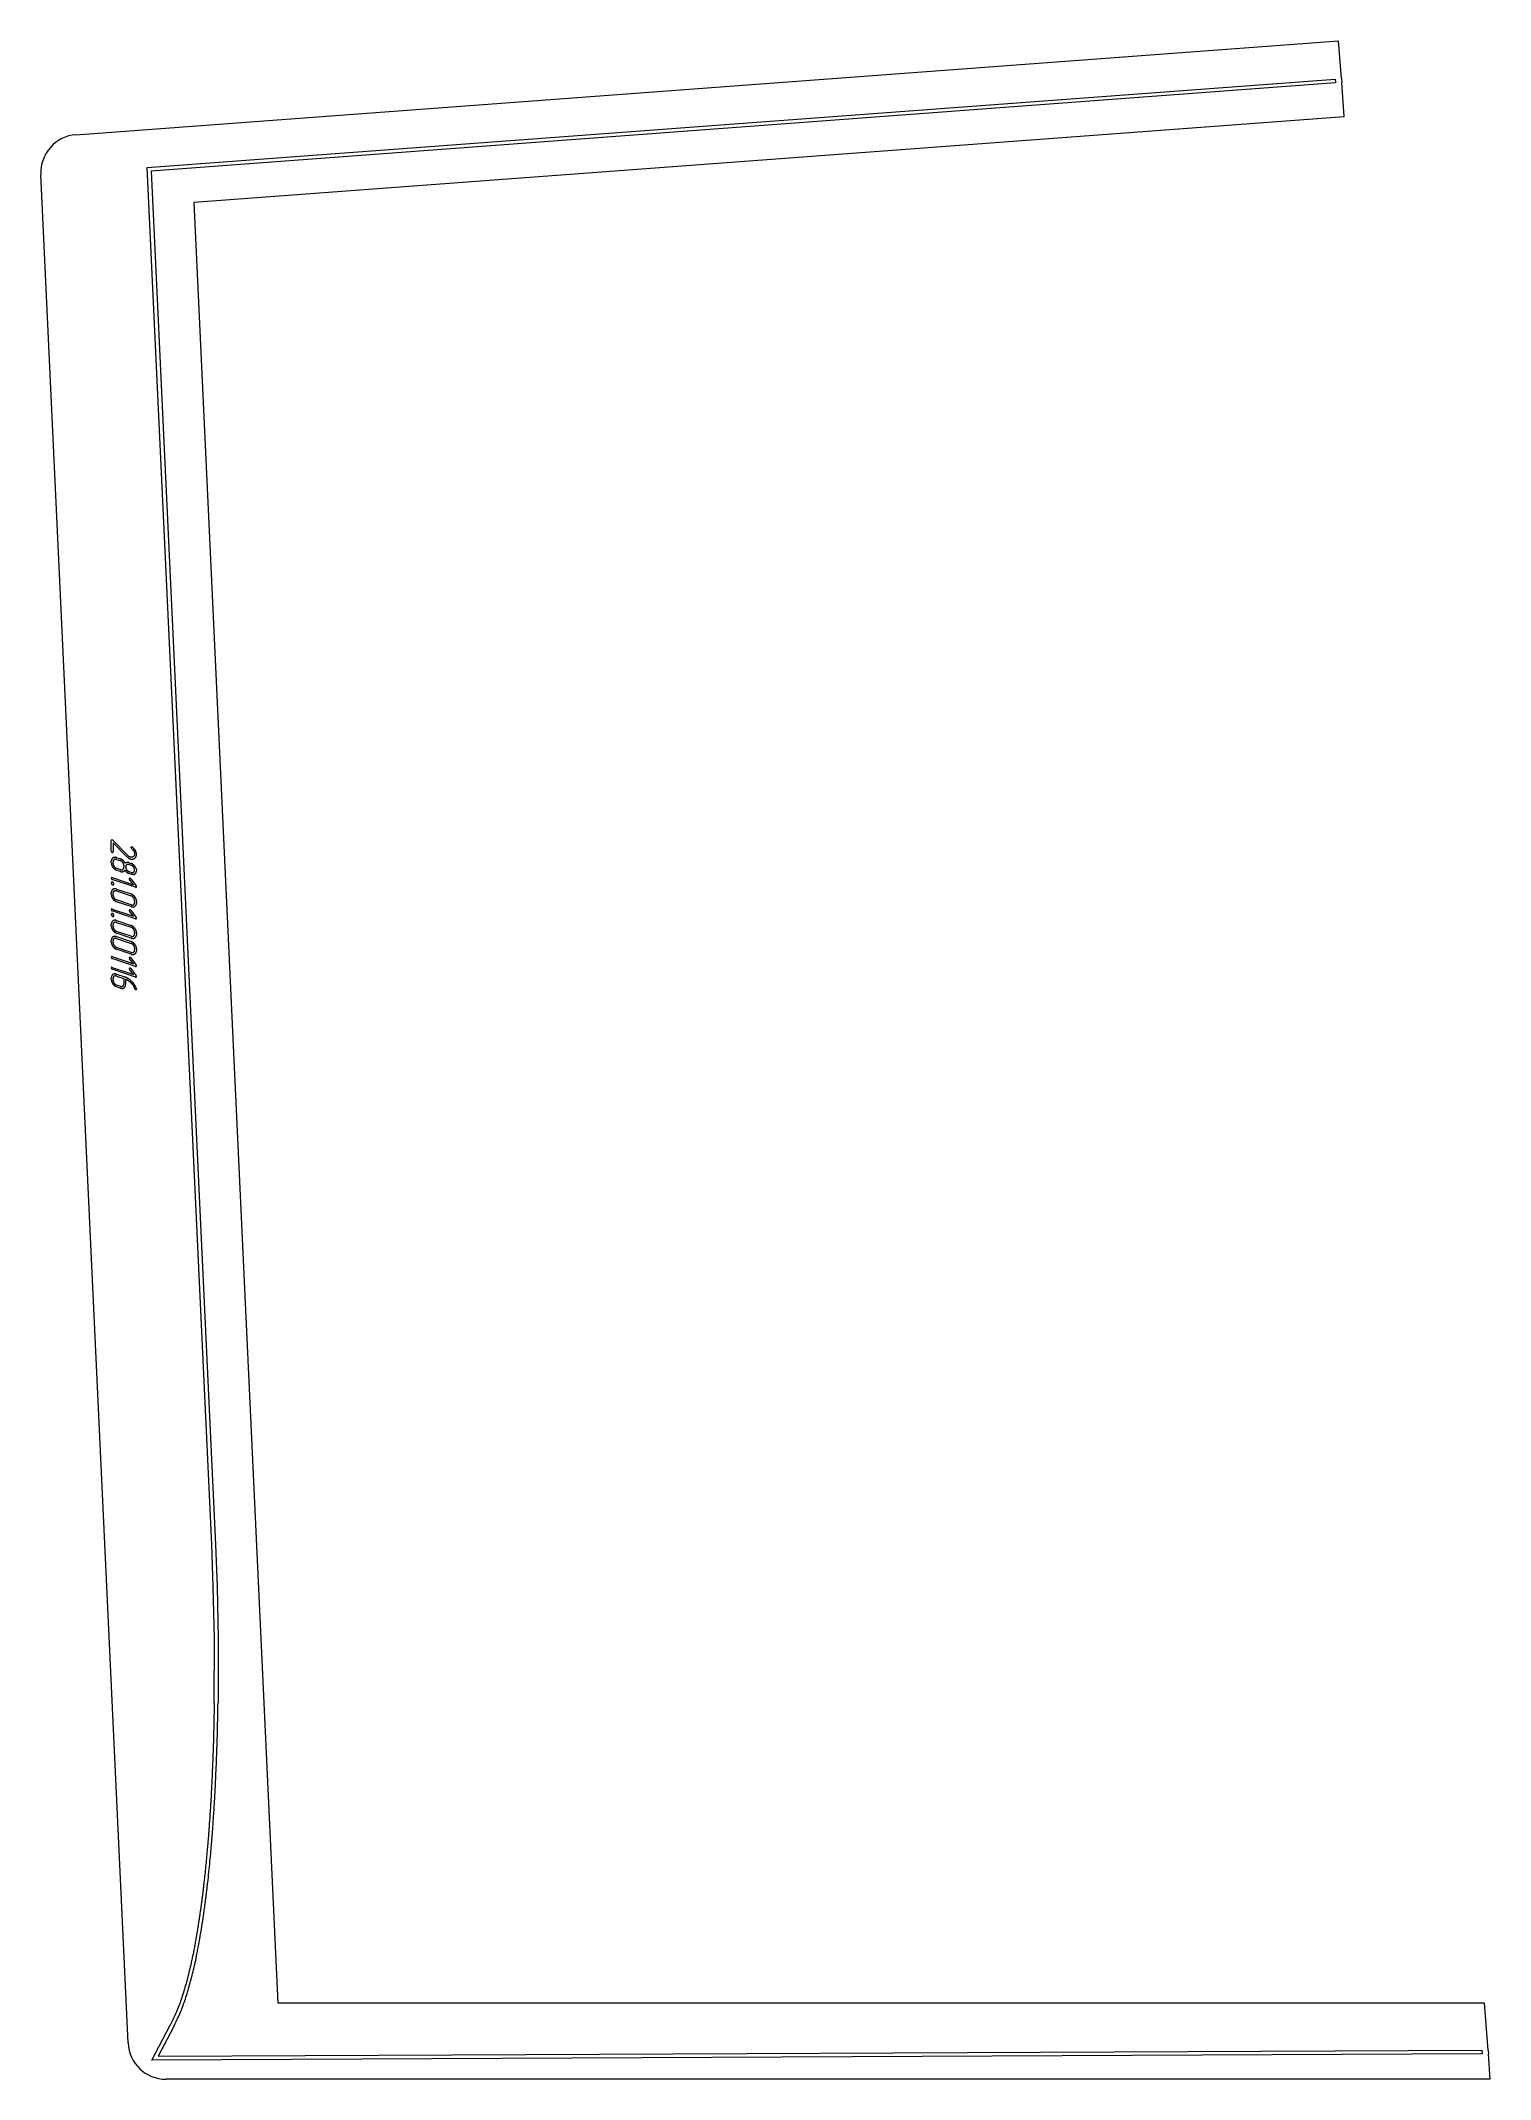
# Model space of a CAD drawing. Header units: millimetres. Extents: x 0 to 1145, y -2 to 1607.
import ezdxf

# ---------------------------------------------------------------- set-up
doc = ezdxf.new("R2010")
doc.units = ezdxf.units.MM
doc.linetypes.add('K5LT_BASIC', pattern=[0])
doc.layers.add('Engraving', color=7, linetype='Continuous')

msp = doc.modelspace()

# ---------------------------------------------------------------- linework, layer by layer
at = {"color": 143, "linetype": 'K5LT_BASIC', "lineweight": 15, "true_color": 0x33acca}
for p, q in [((27.7, 1533.3), (1025.2, 1607.5)), ((1027.4, 1577.6), (1025.2, 1607.5)), ((1027.4, 1577.6), (1027.6, 1574.6)), ((1029.6, 1547.7), (1027.6, 1574.6)), ((121.2, 1480.1), (1029.6, 1547.7)), ((68.9, 26.3), (0, 1502)), ((187.6, 57.7), (121.2, 1480.1)), ((1140.5, 57.7), (187.6, 57.7)), ((1143.3, 20.7), (1140.5, 57.7)), ((1143.3, 20.7), (1143.5, 17.7)), ((1145, -2.3), (1143.5, 17.7)), ((1145, -2.3), (98.9, -2.3))]:
    msp.add_line(p, q, dxfattribs=at)
for centre, start, end in [((30, 1503.4), 94.2548, 182.6749), ((98.9, 27.7), 182.6749, 270)]:
    msp.add_arc(centre, 30, start, end, dxfattribs=at)
at = {"layer": 'Engraving', "color": 143, "linetype": 'K5LT_BASIC', "lineweight": 15, "true_color": 0x33acca}
for p, q in [((84.1, 1507.4), (1022.4, 1577.2)), ((1022.7, 1574.2), (87.3, 1504.6)), ((1022.4, 1577.2), (1022.7, 1574.2)), ((135, 419.9), (84.1, 1507.4)), ((87.3, 1504.6), (137.9, 420)), ((55.7, 967.3), (55.7, 975.8)), ((56.8, 976.1), (68.6, 964.3)), ((67.8, 963.3), (57.1, 974)), ((57.1, 974), (57.1, 966.9)), ((71.9, 970.8), (72.2, 970.7)), ((55.7, 958.2), (55.7, 959.6)), ((57.1, 957.7), (57.1, 959.1)), ((59.9, 962.4), (62.8, 961.4)), ((59.9, 961), (62.8, 960)), ((62.8, 952.9), (59.9, 953.9)), ((62.8, 951.5), (59.9, 952.5)), ((65.6, 956.2), (65.6, 954.8)), ((68.6, 964.3), (69.1, 963.8)), ((69.1, 963.8), (69.6, 963.4)), ((69.9, 958.3), (71.3, 957.8)), ((69.9, 956.9), (71.3, 956.4)), ((71.3, 950.7), (69.9, 951.2)), ((71.3, 949.3), (69.9, 949.8)), ((75.3, 953.9), (75.5, 953.1)), ((75.5, 953.1), (75.6, 952.6)), ((75.6, 952.6), (75.6, 952.1)), ((55.7, 933.3), (55.7, 934.7)), ((56.4, 946.7), (73.1, 941)), ((74.9, 939), (56.4, 945.2)), ((57.1, 932.8), (57.1, 934.2)), ((59.9, 937.5), (71.3, 933.7)), ((59.9, 936.1), (71.3, 932.3)), ((73.1, 941), (70.1, 945)), ((71.1, 945.7), (75.4, 940)), ((71.8, 949.2), (71.3, 949.3)), ((72.2, 949.1), (71.8, 949.2)), ((73, 949), (72.2, 949.1)), ((56.4, 921.8), (73.1, 916.1)), ((74.9, 914.1), (56.4, 920.4)), ((71.3, 925.1), (59.9, 929)), ((71.3, 923.7), (59.9, 927.6)), ((73.1, 916.1), (70.1, 920.2)), ((71.1, 920.8), (75.4, 915.1)), ((74.1, 928.4), (74.1, 927)), ((75.6, 928), (75.6, 926.5)), ((55.7, 908.4), (55.7, 909.9)), ((57.1, 908), (57.1, 909.4)), ((59.9, 912.7), (71.3, 908.8)), ((59.9, 911.2), (71.3, 907.4)), ((71.3, 900.3), (59.9, 904.1)), ((71.3, 898.8), (59.9, 902.7)), ((74.1, 903.6), (74.1, 902.2)), ((75.6, 903.1), (75.6, 901.7)), ((55.7, 895.7), (55.7, 897.2)), ((57.1, 895.3), (57.1, 896.7)), ((59.9, 900), (71.3, 896.1)), ((59.9, 898.5), (71.3, 894.7)), ((71.3, 887.6), (59.9, 891.4)), ((71.3, 886.1), (59.9, 890)), ((74.1, 890.9), (74.1, 889.5)), ((75.6, 890.4), (75.6, 889)), ((56.4, 884.2), (73.1, 878.5)), ((74.9, 876.5), (56.4, 882.8)), ((56.4, 875.7), (73.1, 870)), ((74.9, 868), (56.4, 874.3)), ((59.9, 870.3), (66.3, 868.2)), ((73.1, 878.5), (70.1, 882.6)), ((73.1, 870), (70.1, 874.1)), ((71.1, 883.3), (75.4, 877.6)), ((71.1, 874.8), (75.4, 869.1)), ((55.7, 866.1), (55.7, 867.5)), ((57.1, 865.6), (57.1, 867)), ((59.9, 868.9), (65.6, 867)), ((62.8, 860.8), (59.9, 861.8)), ((62.8, 859.4), (59.9, 860.4)), ((65.6, 867), (65.6, 862.7)), ((67, 866.5), (67, 862.3)), ((73.9, 859.5), (73.6, 860.2)), ((74.1, 859.2), (73.9, 859.5)), ((74.2, 858.8), (74.1, 859.2)), ((75.5, 858.9), (75.6, 858.6)), ((136.2, 386.7), (135, 419.8)), ((138, 419.9), (139.2, 386.8)), ((137.2, 345.7), (136.2, 386.5)), ((139.2, 386.6), (140.2, 345.8)), ((137, 294.9), (137.2, 345.4)), ((140.2, 345.4), (140, 294.8)), ((87.7, 12.8), (102.1, 40.3)), ((104.7, 38.9), (92.6, 15.9)), ((1138.5, 17.7), (87.7, 12.8)), ((92.6, 15.9), (1138.2, 20.7)), ((1138.2, 20.7), (1138.5, 17.7))]:
    msp.add_line(p, q, dxfattribs=at)
for centre, radius, start, end in [((125, 419.4), 10, 2.2307, 2.6749), ((125, 419.4), 13, 2.2307, 2.6749), ((126.3, 386.3), 10, 1.2696, 2.2307), ((126.3, 386.3), 13, 1.2696, 2.2307), ((127.2, 345.5), 10, 359.77, 1.2696), ((127.2, 345.5), 13, 359.77, 1.2696), ((127, 294.9), 10, 359.2498, 359.77), ((127, 294.9), 13, 359.2498, 359.77), ((126.3, 264.1), 10, 358.2999, 358.3166), ((126.3, 264.1), 13, 358.2999, 358.3166), ((125.2, 234.9), 10, 357.2773, 357.2934), ((125.2, 234.9), 13, 357.2773, 357.2933), ((123.6, 206.5), 10, 356.1663, 356.1859), ((123.6, 206.5), 13, 356.1663, 356.1859), ((121.5, 179.2), 10, 354.9288, 354.9511), ((121.5, 179.2), 13, 354.9288, 354.9511), ((119, 154.5), 10, 353.5056, 353.5317), ((119, 154.5), 13, 353.5056, 353.5316), ((116, 131.2), 10, 351.8472, 351.8778), ((116, 131.2), 13, 351.8472, 351.8777), ((112.5, 109.5), 10, 349.8454, 349.8834), ((112.5, 109.5), 13, 349.8454, 349.8834), ((108.7, 90.2), 10, 347.2921, 347.37), ((108.7, 90.2), 13, 347.2921, 347.37), ((104.3, 73.1), 10, 343.8928, 343.985), ((104.3, 73.1), 13, 343.8928, 343.985), ((99.3, 58), 10, 337.8382, 338.9444), ((99.3, 58), 13, 337.8382, 338.9444), ((110.9, 35.6), 10, 151.7698, 152.2648), ((110.9, 35.6), 7, 151.7698, 152.2648)]:
    msp.add_arc(centre, radius, start, end, dxfattribs=at)
for points, degree in [([(55.9, 976.3), (55.7, 976.1), (55.7, 975.8)], 2), ([(55.7, 967.3), (55.7, 967), (55.9, 966.7)], 2), ([(56.4, 976.3), (56.1, 976.4), (55.9, 976.3)], 2), ([(55.9, 966.7), (56.1, 966.5), (56.4, 966.4)], 2), ([(56.8, 976.1), (56.6, 976.2), (56.4, 976.3)], 2), ([(56.4, 966.4), (56.6, 966.3), (56.9, 966.5)], 2), ([(56.9, 966.5), (57.1, 966.6), (57.1, 966.9)], 2), ([(71.4, 970.7), (71.2, 970.6), (71.2, 970.3)], 2), ([(71.2, 970.3), (71.3, 970), (71.4, 969.8)], 2), ([(71.9, 970.8), (71.6, 970.9), (71.4, 970.7)], 2), ([(71.4, 969.8), (71.5, 969.6), (71.7, 969.5)], 2), ([(71.7, 969.5), (73, 968.5), (73.6, 967.5)], 2), ([(74.8, 967.9), (73.9, 969.5), (72.2, 970.7)], 2), ([(73.6, 967.5), (74.1, 966.4), (74.1, 965.5)], 2), ([(75.6, 965), (75.6, 966.5), (74.8, 967.9)], 2), ([(56.9, 962.1), (55.7, 961.2), (55.7, 959.6)], 2), ([(55.7, 958.2), (55.7, 956.4), (56.9, 954.7)], 2), ([(59.9, 962.4), (58.1, 963), (56.9, 962.1)], 2), ([(56.9, 954.7), (58.2, 953.1), (59.9, 952.5)], 2), ([(57.9, 960.8), (57.1, 960.2), (57.1, 959.1)], 2), ([(57.1, 957.7), (57.1, 956.5), (57.9, 955.4)], 2), ([(59.9, 961), (58.8, 961.4), (57.9, 960.8)], 2), ([(57.9, 955.4), (58.7, 954.3), (59.9, 953.9)], 2), ([(64.9, 960.1), (63.9, 961.1), (62.8, 961.4)], 2), ([(64.8, 958.5), (63.9, 959.6), (62.8, 960)], 2), ([(62.8, 952.9), (63.9, 952.5), (64.8, 953.1)], 2), ([(62.8, 951.5), (64, 951.1), (65, 951.4)], 2), ([(65.6, 956.2), (65.6, 957.4), (64.8, 958.5)], 2), ([(64.8, 953.1), (65.6, 953.6), (65.6, 954.8)], 2), ([(66.6, 957.9), (65.9, 959.2), (64.9, 960.1)], 2), ([(65, 951.4), (66.1, 951.7), (66.6, 952.5)], 2), ([(68, 958.5), (67.1, 958.4), (66.6, 957.9)], 2), ([(66.6, 952.5), (67.2, 951.5), (68, 950.8)], 2), ([(67.9, 956.8), (67, 956.2), (67, 955)], 2), ([(67, 955), (67, 953.9), (67.8, 952.8)], 2), ([(67.8, 963.3), (68.7, 962.5), (69.3, 962.1)], 2), ([(67.8, 952.8), (68.7, 951.6), (69.9, 951.2)], 2), ([(69.9, 956.9), (68.7, 957.3), (67.9, 956.8)], 2), ([(69.9, 958.3), (68.9, 958.7), (68, 958.5)], 2), ([(68, 950.8), (68.8, 950.1), (69.9, 949.8)], 2), ([(69.3, 962.1), (70, 961.6), (70.7, 961.4)], 2), ([(70.7, 962.9), (70.1, 963), (69.6, 963.4)], 2), ([(73.1, 963.2), (72.1, 962.4), (70.7, 962.9)], 2), ([(70.7, 961.4), (72.7, 960.7), (74.2, 961.9)], 2), ([(74.3, 955.6), (73, 957.3), (71.3, 957.8)], 2), ([(73.3, 954.9), (72.5, 956), (71.3, 956.4)], 2), ([(71.3, 950.7), (72.5, 950.3), (73.3, 950.9)], 2), ([(73.8, 964.2), (73.6, 963.6), (73.1, 963.2)], 2), ([(74.1, 952.6), (74.1, 953.8), (73.3, 954.9)], 2), ([(73.3, 950.9), (74.1, 951.4), (74.1, 952.6)], 2), ([(74.1, 965.5), (74.1, 964.8), (73.8, 964.2)], 2), ([(74.2, 961.9), (75.6, 963), (75.6, 965)], 2), ([(75.3, 953.9), (75, 954.7), (74.3, 955.6)], 2), ([(74.3, 949.5), (75.6, 950.4), (75.6, 952.1)], 2), ([(55.8, 946.6), (55.7, 946.3), (55.7, 946.2)], 2), ([(55.7, 946.2), (55.7, 945.9), (55.8, 945.6)], 2), ([(56, 943), (55.7, 942.8), (55.7, 942.3)], 2), ([(55.7, 942.3), (55.7, 941.8), (56, 941.4)], 2), ([(56.9, 937.3), (55.7, 936.4), (55.7, 934.7)], 2), ([(56.4, 946.7), (56, 946.8), (55.8, 946.6)], 2), ([(55.8, 945.6), (56, 945.3), (56.4, 945.2)], 2), ([(56.7, 943), (56.3, 943.2), (56, 943)], 2), ([(56, 941.4), (56.3, 941), (56.7, 940.9)], 2), ([(57.4, 942.5), (57, 943), (56.7, 943)], 2), ([(56.7, 940.9), (57.1, 940.8), (57.5, 941)], 2), ([(59.9, 937.5), (58.1, 938.2), (56.9, 937.3)], 2), ([(57.9, 935.9), (57.1, 935.4), (57.1, 934.2)], 2), ([(57.8, 941.6), (57.8, 942.1), (57.4, 942.5)], 2), ([(57.5, 941), (57.8, 941.2), (57.8, 941.6)], 2), ([(59.9, 936.1), (58.8, 936.5), (57.9, 935.9)], 2), ([(70.1, 946), (69.9, 945.9), (69.9, 945.6)], 2), ([(69.9, 945.6), (69.9, 945.3), (70.1, 945)], 2), ([(70.6, 946.1), (70.3, 946.2), (70.1, 946)], 2), ([(71.1, 945.7), (70.7, 946), (70.6, 946.1)], 2), ([(73, 949), (73.7, 949.1), (74.3, 949.5)], 2), ([(74.9, 939), (75.2, 938.8), (75.4, 939)], 2), ([(75.5, 939.4), (75.5, 939.7), (75.4, 940)], 2), ([(75.4, 939), (75.5, 939.2), (75.5, 939.4)], 2), ([(55.7, 933.3), (55.7, 931.5), (56.9, 929.8)], 2), ([(55.8, 921.8), (55.7, 921.4), (55.7, 921.3)], 2), ([(55.7, 921.3), (55.7, 921), (55.8, 920.7)], 2), ([(56, 918.1), (55.7, 918), (55.7, 917.5)], 2), ([(56.4, 921.8), (56, 921.9), (55.8, 921.8)], 2), ([(55.8, 920.7), (56, 920.5), (56.4, 920.4)], 2), ([(56.7, 918.2), (56.3, 918.3), (56, 918.1)], 2), ([(57.4, 917.7), (57, 918.1), (56.7, 918.2)], 2), ([(56.9, 929.8), (58.2, 928.2), (59.9, 927.6)], 2), ([(57.1, 932.8), (57.1, 931.7), (57.9, 930.5)], 2), ([(57.8, 916.7), (57.8, 917.3), (57.4, 917.7)], 2), ([(57.9, 930.5), (58.7, 929.4), (59.9, 929)], 2), ([(70.1, 921.2), (69.9, 921), (69.9, 920.7)], 2), ([(69.9, 920.7), (69.9, 920.5), (70.1, 920.2)], 2), ([(70.6, 921.2), (70.3, 921.3), (70.1, 921.2)], 2), ([(71.1, 920.8), (70.7, 921.2), (70.6, 921.2)], 2), ([(74.3, 931.4), (73, 933.1), (71.3, 933.7)], 2), ([(73.3, 930.7), (72.5, 931.9), (71.3, 932.3)], 2), ([(71.3, 925.1), (72.5, 924.7), (73.3, 925.3)], 2), ([(71.3, 923.7), (73.1, 923.1), (74.3, 924)], 2), ([(74.1, 928.4), (74.1, 929.6), (73.3, 930.7)], 2), ([(73.3, 925.3), (74.1, 925.8), (74.1, 927)], 2), ([(75.6, 928), (75.6, 929.8), (74.3, 931.4)], 2), ([(74.3, 924), (75.6, 924.8), (75.6, 926.5)], 2), ([(55.7, 917.5), (55.7, 917), (56, 916.6)], 2), ([(56.9, 912.4), (55.7, 911.5), (55.7, 909.9)], 2), ([(55.7, 908.4), (55.7, 906.7), (56.9, 905)], 2), ([(56, 916.6), (56.3, 916.2), (56.7, 916)], 2), ([(56.7, 916), (57.1, 915.9), (57.5, 916.1)], 2), ([(59.9, 912.7), (58.1, 913.3), (56.9, 912.4)], 2), ([(56.9, 905), (58.2, 903.3), (59.9, 902.7)], 2), ([(57.9, 911.1), (57.1, 910.5), (57.1, 909.4)], 2), ([(57.1, 908), (57.1, 906.8), (57.9, 905.7)], 2), ([(57.5, 916.1), (57.8, 916.4), (57.8, 916.7)], 2), ([(59.9, 911.2), (58.8, 911.6), (57.9, 911.1)], 2), ([(57.9, 905.7), (58.7, 904.5), (59.9, 904.1)], 2), ([(74.3, 906.6), (73, 908.2), (71.3, 908.8)], 2), ([(73.3, 905.9), (72.5, 907), (71.3, 907.4)], 2), ([(74.1, 903.6), (74.1, 904.8), (73.3, 905.9)], 2), ([(73.3, 900.4), (74.1, 901), (74.1, 902.2)], 2), ([(75.6, 903.1), (75.6, 904.9), (74.3, 906.6)], 2), ([(74.3, 899.1), (75.6, 899.9), (75.6, 901.7)], 2), ([(74.9, 914.1), (75.2, 914), (75.4, 914.1)], 2), ([(75.5, 914.6), (75.5, 914.9), (75.4, 915.1)], 2), ([(75.4, 914.1), (75.5, 914.3), (75.5, 914.6)], 2), ([(56.9, 899.7), (55.7, 898.8), (55.7, 897.2)], 2), ([(55.7, 895.7), (55.7, 894), (56.9, 892.3)], 2), ([(59.9, 900), (58.1, 900.6), (56.9, 899.7)], 2), ([(56.9, 892.3), (58.2, 890.6), (59.9, 890)], 2), ([(57.9, 898.4), (57.1, 897.8), (57.1, 896.7)], 2), ([(57.1, 895.3), (57.1, 894.1), (57.9, 893)], 2), ([(59.9, 898.5), (58.8, 898.9), (57.9, 898.4)], 2), ([(57.9, 893), (58.7, 891.8), (59.9, 891.4)], 2), ([(71.3, 900.3), (72.5, 899.9), (73.3, 900.4)], 2), ([(71.3, 898.8), (73.1, 898.2), (74.3, 899.1)], 2), ([(74.3, 893.9), (73, 895.5), (71.3, 896.1)], 2), ([(73.3, 893.2), (72.5, 894.3), (71.3, 894.7)], 2), ([(71.3, 887.6), (72.5, 887.2), (73.3, 887.7)], 2), ([(71.3, 886.1), (73.1, 885.5), (74.3, 886.4)], 2), ([(74.1, 890.9), (74.1, 892.1), (73.3, 893.2)], 2), ([(73.3, 887.7), (74.1, 888.3), (74.1, 889.5)], 2), ([(75.6, 890.4), (75.6, 892.2), (74.3, 893.9)], 2), ([(74.3, 886.4), (75.6, 887.2), (75.6, 889)], 2), ([(55.8, 884.2), (55.7, 883.9), (55.7, 883.7)], 2), ([(55.7, 883.7), (55.7, 883.4), (55.8, 883.2)], 2), ([(55.8, 875.7), (55.7, 875.4), (55.7, 875.3)], 2), ([(55.7, 875.3), (55.7, 875), (55.8, 874.7)], 2), ([(56.9, 870.1), (55.7, 869.2), (55.7, 867.5)], 2), ([(56.4, 884.2), (56, 884.3), (55.8, 884.2)], 2), ([(55.8, 883.2), (56, 882.9), (56.4, 882.8)], 2), ([(56.4, 875.7), (56, 875.9), (55.8, 875.7)], 2), ([(55.8, 874.7), (56, 874.4), (56.4, 874.3)], 2), ([(59.9, 870.3), (58.1, 870.9), (56.9, 870.1)], 2), ([(70.1, 883.6), (69.9, 883.4), (69.9, 883.1)], 2), ([(69.9, 883.1), (69.9, 882.9), (70.1, 882.6)], 2), ([(70.1, 875.1), (69.9, 875), (69.9, 874.7)], 2), ([(69.9, 874.7), (69.9, 874.4), (70.1, 874.1)], 2), ([(70.6, 883.6), (70.3, 883.7), (70.1, 883.6)], 2), ([(70.6, 875.2), (70.3, 875.3), (70.1, 875.1)], 2), ([(71.1, 883.3), (70.7, 883.6), (70.6, 883.6)], 2), ([(71.1, 874.8), (70.7, 875.1), (70.6, 875.2)], 2), ([(74.9, 876.5), (75.2, 876.4), (75.4, 876.6)], 2), ([(75.5, 877), (75.5, 877.3), (75.4, 877.6)], 2), ([(75.4, 876.6), (75.5, 876.7), (75.5, 877)], 2), ([(55.7, 866.1), (55.7, 864.3), (56.9, 862.7)], 2), ([(56.9, 862.7), (58.2, 861), (59.9, 860.4)], 2), ([(57.9, 868.7), (57.1, 868.2), (57.1, 867)], 2), ([(57.1, 865.6), (57.1, 864.4), (57.9, 863.3)], 2), ([(59.9, 868.9), (58.8, 869.3), (57.9, 868.7)], 2), ([(57.9, 863.3), (58.7, 862.2), (59.9, 861.8)], 2), ([(62.8, 860.8), (63.9, 860.4), (64.8, 861)], 2), ([(62.8, 859.4), (64.6, 858.8), (65.8, 859.6)], 2), ([(64.8, 861), (65.6, 861.5), (65.6, 862.7)], 2), ([(65.8, 859.6), (67, 860.5), (67, 862.3)], 2), ([(71.7, 864.8), (69.2, 867.2), (66.3, 868.2)], 2), ([(67, 866.5), (68, 866.2), (69, 865.4)], 2), ([(69, 865.4), (70.1, 864.7), (70.9, 863.9)], 2), ([(70.9, 863.9), (72.2, 862.6), (72.9, 861.5)], 2), ([(75.5, 858.9), (74.4, 862.3), (71.7, 864.8)], 2), ([(72.9, 861.5), (73.3, 860.9), (73.6, 860.2)], 2), ([(74.2, 858.8), (74.3, 858.5), (74.5, 858.4)], 2), ([(74.5, 858.4), (74.6, 858.2), (74.8, 858.2)], 2), ([(74.8, 858.2), (75.1, 858.1), (75.3, 858.2)], 2), ([(74.9, 868), (75.2, 867.9), (75.4, 868.1)], 2), ([(75.3, 858.2), (75.6, 858.3), (75.6, 858.6)], 2), ([(75.5, 868.5), (75.5, 868.8), (75.4, 869.1)], 2), ([(75.4, 868.1), (75.5, 868.2), (75.5, 868.5)], 2), ([(136.3, 263.8), (136.1, 258.8), (135.8, 248.9), (135.4, 239.3), (135.2, 234.5)], 3), ([(138.2, 234.3), (138.3, 237.5), (138.6, 244), (139, 253.8), (139.2, 260.4), (139.3, 263.7)], 3), ([(131.4, 178.3), (131.2, 176.2), (130.8, 171.9), (130.2, 165.6), (129.6, 159.4), (129.1, 155.4), (128.9, 153.4)], 3), ([(131.9, 153), (132.2, 155.7), (132.8, 161.1), (133.6, 169.5), (134.2, 175.2), (134.4, 178.1)], 3), ([(128.9, 153.4), (128.8, 152.2), (128.5, 150), (128.2, 146.9), (127.8, 144), (127.4, 141.1), (127.1, 138.2), (126.7, 135.4), (126.3, 132.5), (126, 130.7), (125.9, 129.8)], 3), ([(118.4, 88), (117.9, 85.9), (117, 81.8), (115.5, 75.9), (114.5, 72.2), (113.9, 70.4)], 3), ([(116.8, 69.5), (117.3, 71.4), (118.4, 75.1), (119.9, 81.1), (120.9, 85.3), (121.4, 87.4)], 3), ([(113.9, 70.3), (113.4, 68.4), (112.2, 64.6), (110.5, 59.3), (109.3, 56), (108.6, 54.4)], 3), ([(111.4, 53.3), (112.1, 55), (113.3, 58.3), (115.1, 63.7), (116.2, 67.5), (116.8, 69.5)], 3), ([(108.6, 54.2), (107.9, 52.5), (106.5, 49.2), (104.3, 44.6), (102.9, 41.7), (102.1, 40.4)], 3), ([(104.8, 38.9), (105.5, 40.3), (107, 43.3), (109.2, 48), (110.6, 51.4), (111.4, 53.1)], 3)]:
    msp.add_open_spline(points, degree=degree, dxfattribs=at)
for points, knots in [([(137, 294.8), (136.9, 292.7), (136.9, 289.6), (136.8, 285.5), (136.8, 282.5), (136.7, 279.4), (136.6, 276.9), (136.6, 274.9), (136.6, 273.4), (136.5, 271.9), (136.5, 269.8), (136.4, 267.2), (136.3, 265), (136.3, 263.8)], [0, 0, 0, 0, 2.4, 3.6, 4.8, 6, 7.2, 7.8, 8.4, 9, 9.6, 10.8, 12, 12, 12, 12]), ([(139.3, 263.7), (139.4, 265.9), (139.5, 269.3), (139.5, 272.9), (139.6, 275.1), (139.6, 276.8), (139.7, 279.2), (139.8, 282.9), (139.9, 288.2), (139.9, 292.4), (140, 294.7)], [0, 0, 0, 0, 2.285909, 3.729925, 4.323158, 4.897099, 5.727751, 7.132601, 9.281106, 12, 12, 12, 12]), ([(135.2, 234.5), (135.2, 234.3), (135.1, 234), (135.1, 233.6), (135.1, 233.2), (135.1, 232.9), (135, 231.4), (134.9, 229.2), (134.7, 225.8), (134.6, 222.4), (134.4, 219.1), (134.2, 215.8), (134, 212.4), (133.8, 209.2), (133.6, 207), (133.5, 205.9)], [0, 0, 0, 0, 0.14327, 0.28654, 0.443045, 0.521297, 0.59955, 2.149606, 3.699662, 5.249718, 6.799775, 8.349831, 9.899887, 11.449944, 13, 13, 13, 13]), ([(136.5, 205.7), (136.7, 207.6), (136.9, 211), (137.1, 215), (137.3, 217.7), (137.4, 219.5), (137.5, 221), (137.6, 222.4), (137.6, 223.6), (137.7, 224.6), (137.7, 225.5), (137.8, 226.4), (137.8, 227.3), (137.9, 228.2), (137.9, 228.8), (137.9, 229.4), (138, 229.9), (138, 230.6), (138, 231.2), (138, 231.8), (138.1, 232.3), (138.1, 232.7), (138.1, 233.1), (138.1, 233.7), (138.2, 234.1), (138.2, 234.3)], [-0.000003, -0.000003, -0.000003, -0.000003, 2.793418, 4.70863, 5.648402, 6.513176, 7.209161, 7.823006, 8.374578, 8.846855, 9.269338, 9.640841, 10.071492, 10.485107, 10.773968, 11.006422, 11.238656, 11.559011, 11.866481, 12.118734, 12.294237, 12.426894, 12.592369, 12.783592, 13, 13, 13, 13]), ([(133.5, 205.9), (133.5, 205.1), (133.4, 203.6), (133.3, 201.7), (133.1, 199.8), (133, 198.2), (132.9, 196.5), (132.7, 194.5), (132.6, 192.1), (132.4, 189.7), (132.2, 187.9), (132.1, 186.2), (131.9, 184), (131.7, 181.3), (131.5, 179.3), (131.4, 178.3)], [0, 0, 0, 0, 0.930839, 1.861679, 2.652099, 3.442518, 4.232938, 5.023358, 6.411679, 7.8, 8.45, 9.1, 10.4, 11.7, 13, 13, 13, 13]), ([(134.4, 178.1), (134.5, 179.6), (134.7, 181.9), (135, 184.8), (135.1, 186.6), (135.2, 187.9), (135.3, 189.2), (135.5, 191.2), (135.7, 194), (136, 197.6), (136.2, 200.9), (136.4, 203.7), (136.5, 205.1), (136.5, 205.7)], [0, 0, 0, 0, 1.946632, 3.280568, 4.094018, 4.63899, 5.289246, 6.028263, 7.574533, 9.276388, 11.249833, 12.29761, 13, 13, 13, 13]), ([(128.9, 129.3), (129.1, 130.7), (129.4, 133.3), (129.9, 136.9), (130.3, 139.6), (130.5, 141.6), (130.7, 143.3), (130.9, 144.9), (131.1, 146.6), (131.3, 148.3), (131.5, 150), (131.7, 151.6), (131.8, 152.6), (131.9, 153)], [-0.000001, -0.000001, -0.000001, -0.000001, 1.508431, 2.784151, 3.733986, 4.376712, 4.846717, 5.433491, 5.970368, 6.576154, 7.142592, 7.624035, 8, 8, 8, 8]), ([(125.9, 129.8), (125.8, 129.2), (125.6, 128), (125.4, 126.4), (125.2, 125), (125, 123.7), (124.8, 122.4), (124.5, 120.7), (124.2, 118.7), (123.9, 116.8), (123.7, 115.3), (123.4, 113.9), (123.1, 112.2), (122.8, 110), (122.5, 108.5), (122.4, 107.7)], [0, 0, 0, 0, 0.903396, 1.806792, 2.58349, 3.360188, 4.136885, 4.913583, 6.356792, 7.8, 8.45, 9.1, 10.4, 11.7, 13, 13, 13, 13]), ([(125.3, 107.2), (125.5, 108.2), (125.8, 109.8), (126.1, 111.8), (126.4, 113.3), (126.6, 114.6), (126.9, 116.1), (127.1, 117.9), (127.4, 119.7), (127.7, 121.3), (127.9, 122.8), (128.2, 124.5), (128.5, 126.7), (128.7, 128.4), (128.9, 129.3)], [0, 0, 0, 0, 1.633669, 2.844269, 3.699908, 4.336335, 5.325224, 6.421731, 7.659242, 8.551064, 9.37975, 10.326005, 11.568027, 13, 13, 13, 13]), ([(122.4, 107.7), (122.1, 106.3), (121.8, 104.3), (121.3, 101.7), (120.9, 99.7), (120.5, 97.7), (120.2, 96.1), (119.9, 94.9), (119.6, 93.6), (119.3, 92), (118.9, 90.1), (118.6, 88.8), (118.4, 88.1)], [0, 0, 0, 0, 2, 3, 4, 5, 6, 6.5, 7, 8, 9, 10, 10, 10, 10]), ([(121.4, 87.4), (121.6, 88.3), (121.9, 89.8), (122.3, 91.6), (122.6, 92.9), (122.8, 94.1), (123.1, 95.6), (123.6, 98.1), (124.4, 102), (125, 105.3), (125.3, 107.2)], [0, 0, 0, 0, 1.28934, 2.211956, 2.850676, 3.314762, 4.007749, 5.18531, 7.257601, 10.000003, 10.000003, 10.000003, 10.000003])]:
    msp.add_open_spline(points, degree=3, knots=knots, dxfattribs=at)

doc.saveas('drawing.dxf')
